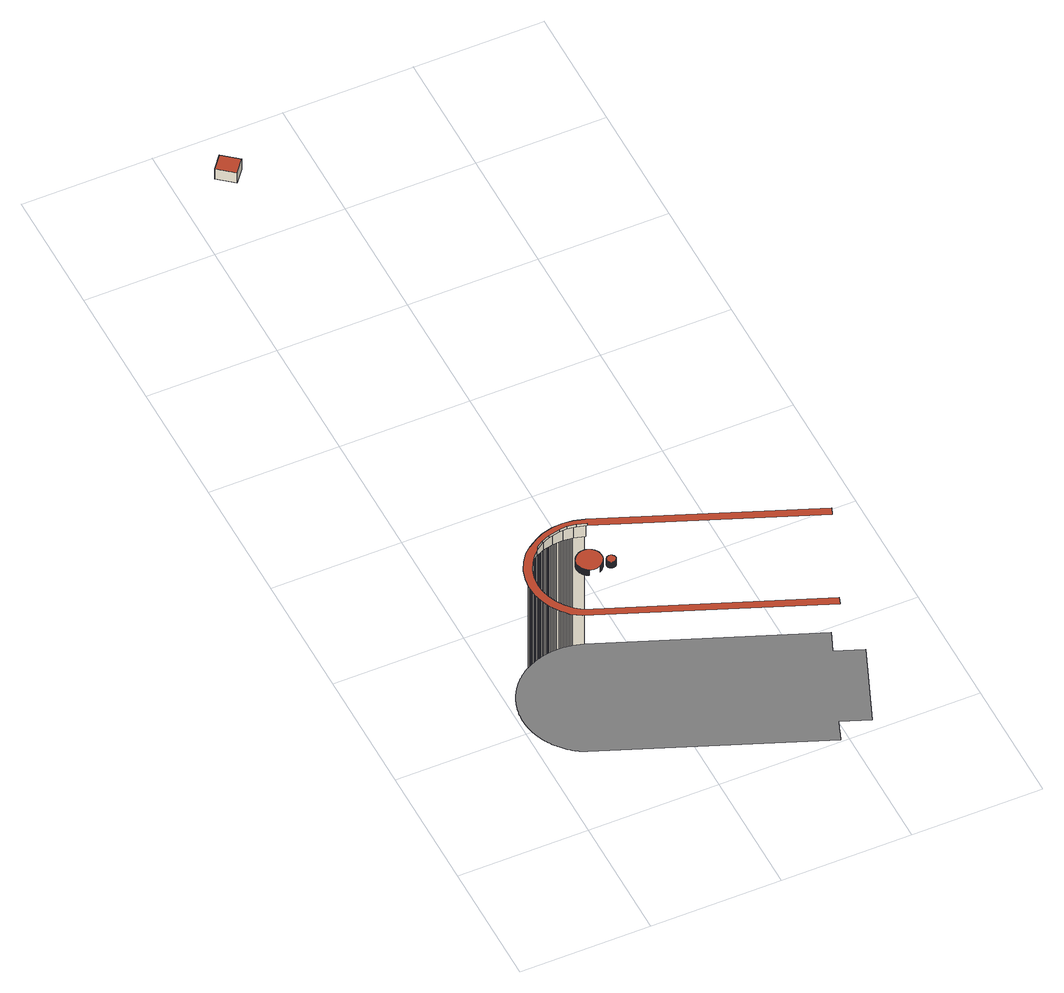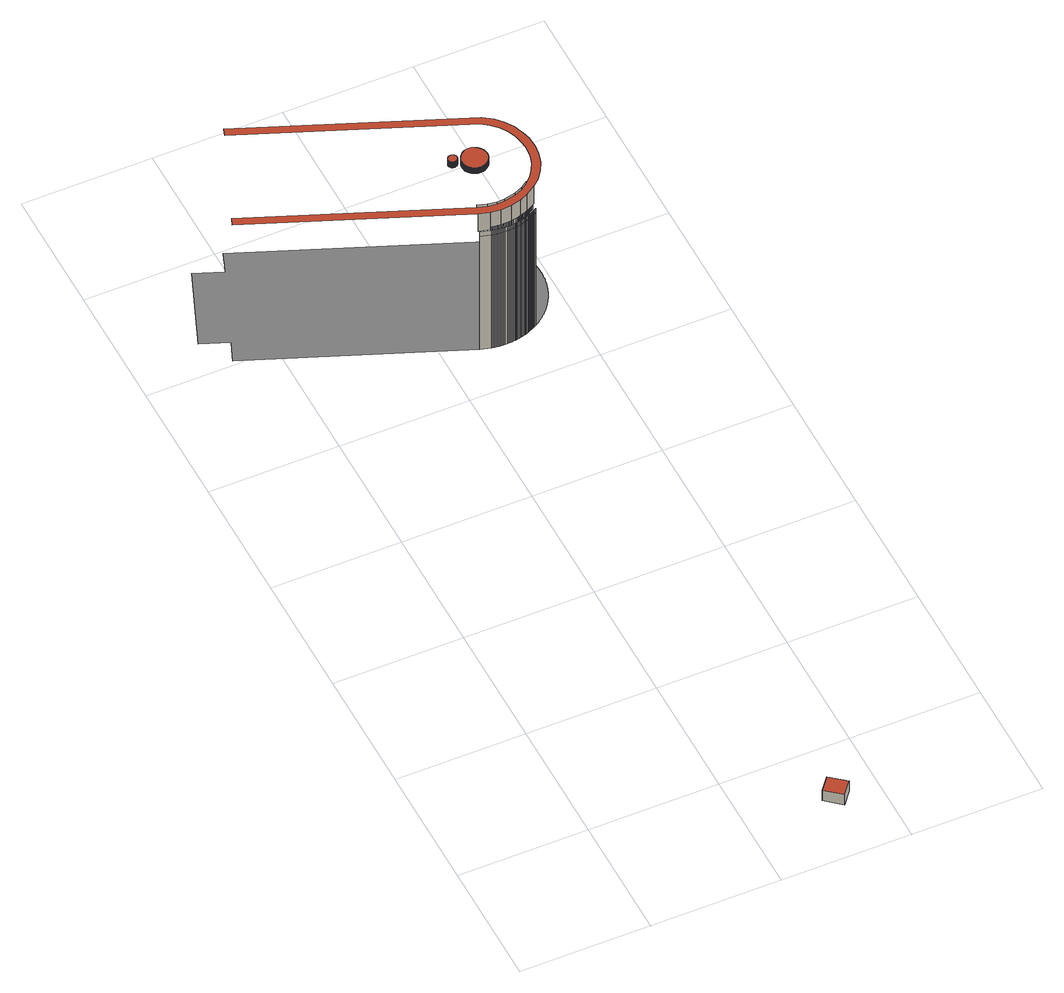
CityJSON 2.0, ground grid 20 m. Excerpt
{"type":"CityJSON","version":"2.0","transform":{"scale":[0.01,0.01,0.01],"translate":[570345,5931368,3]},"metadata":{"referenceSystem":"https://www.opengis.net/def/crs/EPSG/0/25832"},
"CityObjects":{
"building1":{"type":"Building","attributes":{"Grundfläche 2D":"911.904325","Grundhöhe NN":"3.570"},"children":["building1-1"],"geometry":[{"type":"MultiSurface","lod":"3","boundaries":[[[0,1,2,3,4,5,6,7,8,9,10,11,12,13,14,15,16,17,18,19,20,21,22,23,24,25,26,27,28,29,30,31,32,33,34,35,36,37,38,39,40,41,42,43,44,45,46,47,48,49,50,51,52,53,54,55,56,57,58,59,60,61,62,63,64,65,66,67,68,69,70,71,72,73,74,75,76,77,78,79,80,81,82,83,84,85,86,87,88,89,90,91,92,93,94,95,96,97,98,99,100,101,102,103,104,105,106,107,108,109,110,111,112,113,114,115,116,117,118,119,120,121,122,123,124,125,126,127,128,129,130,131,132,133,134,135,136,137,138,139,140,141,142,143,144,145,146,147,148,149,150,151,152,153,154,155,156,157,158,159,160,161,162,163,164,165,166,167,168,169,170,171,172,173,174,175,176,177,178,179,180,181,182,183,184,185,186,187,188,189,190,191,192,193,194,195,196,197,198,199,200,201,202,203,204,205,206,207,208,209,210,211,212,213,214,215,216,217,218,219,220,221,222,223,224,225,226,227,228,229,230,231,232,233,234,235,236,237,238]],[[239,240,241,242]],[[243,244,245,246]],[[247,248,249,250]],[[167,166,251,252,253,168]],[[253,252,251,254,255,256]],[[250,257,258,247]],[[253,259,169,168]],[[259,253,256,260]],[[261,258,257,262]],[[263,264,265,266]],[[264,267,268,265]],[[269,263,266,270]],[[267,271,272,268]],[[273,269,270,274]],[[259,275,170,169]],[[271,276,277,272]],[[278,273,274,279]],[[280,278,279,281]],[[276,282,283,277]],[[275,259,260,284]],[[285,280,281,286]],[[282,287,288,283]],[[289,285,286,290]],[[287,291,292,288]],[[275,293,171,170]],[[293,275,284,294]],[[295,289,290,296]],[[291,297,298,292]],[[299,261,262,300]],[[301,295,296,302]],[[303,298,297,304]],[[293,305,172,171]],[[306,301,302,307]],[[305,293,294,308]],[[304,309,310,303]],[[311,306,307,312]],[[309,313,314,310]],[[305,315,173,172]],[[315,305,308,316]],[[317,311,312,318]],[[319,299,300,320]],[[313,321,322,314]],[[315,323,174,173]],[[324,317,318,325]],[[323,315,316,326]],[[321,327,328,322]],[[329,324,325,330]],[[331,319,320,332]],[[323,333,175,174]],[[333,323,326,334]],[[335,336,244,243]],[[337,329,330,338]],[[333,339,176,175]],[[339,333,334,340]],[[332,341,342,331]],[[343,337,338,344]],[[339,345,177,176]],[[345,339,340,346]],[[239,347,348,349,350,240]],[[351,343,344,352]],[[345,353,178,177]],[[353,345,346,354]],[[355,351,352,356]],[[357,342,341,358]],[[353,359,179,178]],[[359,353,354,360]],[[361,355,356,362]],[[179,359,363,364,181,180]],[[364,363,359,360,365,366]],[[367,357,358,368]],[[369,361,362,370]],[[371,369,370,372]],[[364,373,182,181]],[[373,364,366,374]],[[375,376,367,368,377]],[[378,371,372,379]],[[373,380,183,182]],[[380,373,374,381]],[[381,382,383,380]],[[380,383,184,183]],[[384,378,379,385]],[[386,376,375,387]],[[383,388,185,184]],[[388,383,382,389]],[[390,384,385,391]],[[388,392,186,185]],[[393,386,387,394]],[[392,388,389,395]],[[396,390,391,397]],[[398,399,400,401,402,403,404,405,406,407,408,409,410,411,412,413,414,415,416,417,418,419,420,421,422,423,424,425,426,427,428,429,430,431,432,433,434,435,436,437,438,439,440,441,442,397,391,385,379,372,370,362,356,352,344,338,330,325,318,312,307,302,296,290,286,281,279,274,270,266,265,268,272,277,283,288,292,298,303,310,314,322,328,443,444,445,446,447,448,449,450,451,452,453,454,455,456,457,458]],[[394,459,393]],[[392,460,187,186]],[[460,392,395,461]],[[462,396,397,442]],[[463,393,459,464]],[[187,460,465,466,189,188]],[[466,465,460,461,467,468]],[[469,462,442,441]],[[348,470,471,349]],[[472,473,336,335]],[[474,475,456,455]],[[464,476,477,463]],[[478,469,441,440]],[[475,479,457,456]],[[466,480,190,189]],[[480,466,468,481]],[[482,478,440,439]],[[479,483,458,457]],[[484,485,486,487,488,489,490,491,492,493,494,245,244,336,473,495,496,497,498,499,500,501,502,503,504,470,348,347,239,242,505,506,507,508,509,510,511,512,513,514,515,516,517,518,519,520]],[[483,521,398,458]],[[522,482,439,438]],[[480,523,191,190]],[[524,525,477,476,526]],[[523,480,481,527]],[[521,528,399,398]],[[529,522,438,437]],[[523,530,192,191]],[[530,523,527,531]],[[528,532,400,399]],[[437,436,533,529]],[[530,534,193,192]],[[532,535,401,400]],[[534,530,531,536]],[[537,538,539,525,524,540]],[[541,533,436,435]],[[535,542,402,401]],[[534,543,194,193]],[[543,534,536,544]],[[545,541,435,434]],[[543,546,195,194]],[[542,547,403,402]],[[548,545,434,433]],[[546,543,544,549]],[[547,550,551,405,404,403]],[[552,548,433,432]],[[546,553,196,195]],[[553,546,549,554]],[[551,555,406,405]],[[556,538,537,557]],[[558,552,432,431]],[[555,559,407,406]],[[560,558,431,430]],[[559,561,408,407]],[[196,553,562,563,198,197]],[[563,562,553,554,564,565]],[[566,560,430,429]],[[561,567,409,408]],[[568,556,557,569]],[[570,566,429,428]],[[567,571,410,409]],[[572,570,428,427]],[[571,573,574,412,411,410]],[[198,563,575,576,200,199]],[[576,575,563,565,577,578]],[[579,572,427,426]],[[574,580,413,412]],[[581,568,569,582]],[[583,579,426,425]],[[580,584,414,413]],[[585,583,425,424]],[[582,586,581]],[[576,587,201,200]],[[584,588,415,414]],[[589,585,424,423]],[[590,495,473,472]],[[588,591,416,415]],[[587,576,578,592]],[[593,589,423,422]],[[504,594,471,470]],[[591,595,417,416]],[[596,593,422,421]],[[595,597,418,417]],[[598,596,421,420]],[[597,599,419,418]],[[599,598,420,419]],[[600,581,586,601]],[[587,602,202,201]],[[602,587,592,603]],[[602,604,203,202]],[[604,602,603,605]],[[601,606,607,600]],[[604,608,204,203]],[[608,604,605,609]],[[610,607,606,611]],[[608,612,205,204]],[[612,608,609,613]],[[613,614,615,612]],[[612,615,206,205]],[[616,610,611,617]],[[617,618,619,620,616]],[[208,207,206,615,621,622,623,624,210,209]],[[624,623,622,621,615,614,625,626,627,628]],[[629,620,619,630]],[[631,496,495,590]],[[624,632,211,210]],[[633,629,630,634]],[[632,624,628,635]],[[636,633,634,637]],[[632,638,212,211]],[[638,632,635,639]],[[637,640,636]],[[504,503,502,641,642,594]],[[643,636,640,644]],[[638,645,213,212]],[[645,638,639,646]],[[645,647,214,213]],[[647,645,646,648]],[[644,649,650,643]],[[647,651,215,214]],[[651,647,648,652]],[[653,650,649,654]],[[215,651,655,656,217,216]],[[656,655,651,652,657,658]],[[659,653,654,660]],[[217,656,661,662,219,218]],[[662,661,656,658,663,664]],[[665,659,660,666]],[[667,497,496,631]],[[662,668,220,219]],[[668,662,664,669]],[[670,665,666,671,672]],[[668,673,221,220]],[[673,668,669,674]],[[673,675,222,221]],[[675,673,674,676]],[[675,677,223,222]],[[677,675,676,678]],[[501,679,641,502]],[[223,677,680,681,225,224]],[[681,680,677,678,682,683]]],"semantics":{"surfaces":[{"type":"GroundSurface"},{"type":"WallSurface"},{"type":"RoofSurface"}],"values":[0,1,1,1,1,1,1,1,1,1,1,1,1,1,1,1,1,1,1,1,1,1,1,1,1,1,1,1,1,1,1,1,1,1,1,1,1,1,1,1,1,1,1,1,1,1,1,1,1,1,1,1,1,1,1,1,1,1,1,1,1,1,1,1,1,1,1,1,1,1,1,1,1,1,1,1,1,1,1,1,1,1,1,1,1,1,1,1,1,1,2,1,1,1,1,1,1,1,1,1,1,1,1,1,1,1,1,1,1,2,1,1,1,1,1,1,1,1,1,1,1,1,1,1,1,1,1,1,1,1,1,1,1,1,1,1,1,1,1,1,1,1,1,1,1,1,1,1,1,1,1,1,1,1,1,1,1,1,1,1,1,1,1,1,1,1,1,1,1,1,1,1,1,1,1,1,1,1,1,1,1,1,1,1,1,1,1,1,1,1,1,1,1,1,1,1,1,1,1,1,1,1,1,1,1,1,1,1,1,1,1,1,1,1,1,1,1,1,1,1,1,1,1,1,1,1,1,1,1,1,1]}}]},
"building1-1":{"type":"BuildingInstallation","parents":["building1"],"geometry":[{"type":"MultiSurface","lod":"3","boundaries":[[[684,685,686,687,688,689,690,691,692,693,694,695,696,697,698,699,700,701,702,703,704,705,706,707,708,709,710,711,712,713,714,715,716,717,718,719,720,721,722,723,724,725,726,727,728,729,730,731,732,733,734]],[[688,687,735,736]],[[689,688,736,737]],[[734,733,738,739]],[[684,734,739,740]],[[685,684,740,741]],[[686,685,741,742]],[[687,686,742,735]],[[690,689,737,743]],[[691,690,743,744]],[[692,691,744,745]],[[693,692,745,746]],[[747,695,694,693,746,748]],[[696,695,747,749]],[[697,696,749,750]],[[698,697,750,751]],[[699,698,751,752]],[[753,701,700,699,752,754]],[[702,701,753,755]],[[703,702,755,756]],[[704,703,756,757]],[[705,704,757,758]],[[706,705,758,759]],[[707,706,759,760]],[[708,707,760,761]],[[709,708,761,762]],[[710,709,762,763]],[[711,710,763,764]],[[712,711,764,765]],[[713,712,765,766]],[[714,713,766,767]],[[715,714,767,768]],[[716,715,768,769]],[[717,716,769,770]],[[718,717,770,771]],[[719,718,771,772]],[[720,719,772,773]],[[721,720,773,774]],[[722,721,774,775]],[[723,722,775,776]],[[724,723,776,777]],[[725,724,777,778]],[[726,725,778,779]],[[727,726,779,780]],[[728,727,780,781]],[[729,728,781,782]],[[730,729,782,783]],[[731,730,783,784]],[[732,731,784,785]],[[733,732,785,738]]],"semantics":{"surfaces":[{"type":"RoofSurface"},{"type":"WallSurface"}],"values":[0,1,1,1,1,1,1,1,1,1,1,1,1,1,1,1,1,1,1,1,1,1,1,1,1,1,1,1,1,1,1,1,1,1,1,1,1,1,1,1,1,1,1,1,1,1,1,1,1,1]}}]},
"building2":{"type":"Building","attributes":{"Grundfläche 2D":"8.548111","Grundhöhe NN":"5.963"},"geometry":[{"type":"Solid","lod":"3","boundaries":[[[[786,787,788,789]],[[790,791,789,788]],[[791,792,786,789]],[[792,793,787,786]],[[793,790,788,787]],[[793,792,791,790]]]],"semantics":{"surfaces":[{"type":"RoofSurface"},{"type":"WallSurface"},{"type":"GroundSurface"}],"values":[[0,1,1,1,1,2]]}}]}
},
"vertices":[
[3923,137,57],[3884,38,57],[634,1339,57],[630,1340,57],[612,1350,57],[611,1350,57],[593,1360,57],[575,1370,57],[574,1370,57],[556,1381,57],[538,1392,57],[537,1393,57],[520,1404,57],[519,1405,57],[502,1417,57],[501,1417,57],[484,1429,57],[483,1430,57],[466,1443,57],[465,1443,57],[448,1457,57],[431,1471,57],[414,1486,57],[413,1486,57],[397,1501,57],[396,1501,57],[381,1516,57],[380,1517,57],[364,1532,57],[364,1533,57],[348,1549,57],[348,1550,57],[332,1566,57],[317,1583,57],[317,1584,57],[302,1601,57],[301,1602,57],[287,1619,57],[287,1620,57],[273,1638,57],[272,1638,57],[259,1657,57],[258,1657,57],[245,1676,57],[245,1677,57],[232,1696,57],[220,1716,57],[219,1717,57],[208,1736,57],[207,1737,57],[196,1757,57],[195,1758,57],[185,1778,57],[184,1779,57],[174,1799,57],[173,1800,57],[164,1821,57],[163,1822,57],[154,1843,57],[144,1865,57],[136,1887,57],[135,1888,57],[128,1909,57],[127,1910,57],[120,1932,57],[120,1933,57],[113,1955,57],[113,1956,57],[106,1978,57],[106,1979,57],[100,2001,57],[95,2024,57],[95,2025,57],[90,2047,57],[90,2048,57],[85,2070,57],[85,2071,57],[82,2094,57],[78,2117,57],[78,2118,57],[76,2140,57],[76,2141,57],[74,2163,57],[73,2164,57],[72,2187,57],[72,2188,57],[71,2210,57],[71,2211,57],[70,2233,57],[70,2258,57],[71,2280,57],[71,2281,57],[72,2303,57],[73,2325,57],[74,2326,57],[76,2348,57],[76,2349,57],[78,2370,57],[78,2371,57],[81,2392,57],[81,2393,57],[84,2414,57],[85,2415,57],[89,2436,57],[89,2437,57],[93,2457,57],[93,2458,57],[98,2479,57],[103,2499,57],[103,2500,57],[108,2520,57],[109,2521,57],[115,2541,57],[121,2561,57],[128,2581,57],[135,2600,57],[135,2601,57],[143,2620,57],[143,2621,57],[151,2640,57],[159,2659,57],[159,2660,57],[168,2679,57],[169,2680,57],[178,2699,57],[188,2718,57],[188,2719,57],[198,2738,57],[199,2738,57],[210,2757,57],[221,2776,57],[233,2795,57],[245,2814,57],[246,2814,57],[258,2832,57],[259,2833,57],[272,2851,57],[286,2869,57],[300,2887,57],[301,2887,57],[315,2904,57],[316,2905,57],[331,2922,57],[346,2939,57],[347,2940,57],[362,2956,57],[363,2956,57],[379,2972,57],[380,2973,57],[396,2988,57],[397,2989,57],[414,3004,57],[415,3005,57],[432,3020,57],[450,3035,57],[451,3035,57],[469,3049,57],[470,3050,57],[488,3063,57],[489,3064,57],[507,3077,57],[508,3078,57],[527,3091,57],[528,3091,57],[547,3103,57],[548,3104,57],[568,3116,57],[569,3116,57],[589,3128,57],[610,3139,57],[631,3150,57],[632,3150,57],[652,3160,57],[653,3161,57],[674,3170,57],[675,3171,57],[696,3180,57],[697,3180,57],[718,3188,57],[719,3189,57],[740,3197,57],[741,3197,57],[763,3204,57],[764,3205,57],[785,3212,57],[786,3212,57],[808,3218,57],[809,3218,57],[831,3224,57],[831,3225,57],[854,3230,57],[876,3235,57],[877,3235,57],[899,3239,57],[900,3239,57],[922,3243,57],[923,3243,57],[945,3247,57],[946,3247,57],[968,3249,57],[969,3250,57],[991,3252,57],[992,3252,57],[1014,3254,57],[1036,3255,57],[1037,3255,57],[1059,3255,57],[1081,3256,57],[1082,3256,57],[1103,3255,57],[1104,3255,57],[1126,3255,57],[1148,3254,57],[1169,3252,57],[1170,3252,57],[1191,3250,57],[1192,3250,57],[1213,3247,57],[1234,3244,57],[1235,3244,57],[1255,3241,57],[1256,3241,57],[1276,3237,57],[1296,3233,57],[1298,3232,57],[1459,3186,57],[1460,3186,57],[1466,3184,57],[4629,1915,57],[4594,1820,57],[4593,1818,57],[4592,1816,57],[4544,1706,57],[4500,1591,57],[4925,1419,57],[4434,189,57],[4004,360,57],[3960,250,57],[3924,141,57],[664,3048,2705],[664,3048,2352],[522,2954,2352],[522,2954,2705],[695,2933,2751],[695,2933,2705],[592,2861,2705],[592,2861,2751],[603,3057,2440],[583,3046,2440],[583,3046,2352],[603,3057,2352],[568,3116,2352],[569,3116,2352],[589,3128,2352],[568,3116,2440],[569,3116,2440],[589,3128,2440],[622,3068,2352],[622,3068,2440],[610,3139,2352],[610,3139,2440],[641,3079,2440],[641,3079,2352],[900,2198,2751],[903,2187,2751],[903,2187,2866],[900,2198,2866],[907,2176,2751],[907,2176,2866],[898,2208,2751],[898,2208,2866],[912,2165,2751],[912,2165,2866],[896,2219,2751],[896,2219,2866],[631,3150,2352],[918,2154,2751],[918,2154,2866],[895,2229,2751],[895,2229,2866],[894,2241,2751],[894,2241,2866],[924,2143,2751],[924,2143,2866],[631,3150,2440],[894,2252,2751],[894,2252,2866],[931,2133,2751],[931,2133,2866],[894,2263,2751],[894,2263,2866],[939,2123,2751],[939,2123,2866],[632,3150,2352],[632,3150,2440],[896,2275,2751],[896,2275,2866],[948,2113,2751],[948,2113,2866],[661,3089,2440],[661,3089,2352],[898,2287,2751],[898,2287,2866],[958,2104,2866],[958,2104,2751],[652,3160,2352],[901,2299,2751],[901,2299,2866],[652,3160,2440],[968,2095,2751],[968,2095,2866],[905,2312,2751],[905,2312,2866],[979,2087,2751],[979,2087,2866],[653,3161,2352],[653,3161,2440],[909,2324,2751],[909,2324,2866],[681,3099,2440],[681,3099,2352],[991,2079,2751],[991,2079,2866],[674,3170,2352],[915,2336,2751],[915,2336,2866],[674,3170,2440],[1003,2073,2751],[1003,2073,2866],[922,2347,2751],[922,2347,2866],[702,3108,2440],[702,3108,2352],[675,3171,2352],[675,3171,2440],[822,2987,2751],[822,2987,2705],[929,2359,2751],[929,2359,2866],[696,3180,2352],[696,3180,2440],[722,3117,2352],[722,3117,2440],[938,2370,2751],[938,2370,2866],[697,3180,2352],[697,3180,2440],[758,3092,2705],[794,3109,2705],[794,3109,2352],[758,3092,2352],[947,2380,2751],[947,2380,2866],[718,3188,2352],[718,3188,2440],[957,2390,2751],[957,2390,2866],[743,3125,2440],[743,3125,2352],[719,3189,2352],[719,3189,2440],[967,2399,2751],[967,2399,2866],[740,3197,2352],[741,3197,2352],[740,3197,2440],[741,3197,2440],[763,3132,2440],[763,3132,2352],[978,2407,2751],[978,2407,2866],[990,2415,2751],[990,2415,2866],[763,3204,2352],[763,3204,2440],[785,3140,2352],[784,3140,2440],[784,3140,2352],[1003,2421,2751],[1003,2421,2866],[764,3205,2352],[764,3205,2440],[785,3212,2440],[785,3212,2352],[1015,2427,2751],[1015,2427,2866],[805,3146,2440],[805,3146,2352],[786,3212,2352],[786,3212,2440],[1028,2432,2751],[1028,2432,2866],[808,3218,2352],[827,3153,2440],[826,3152,2352],[808,3218,2440],[1041,2435,2751],[1041,2435,2866],[1208,2096,2866],[1216,2102,2866],[1224,2110,2866],[1232,2118,2866],[1239,2127,2866],[1246,2137,2866],[1251,2143,2866],[1253,2147,2866],[1255,2151,2866],[1259,2158,2866],[1265,2169,2866],[1269,2181,2866],[1274,2194,2866],[1274,2197,2866],[1277,2207,2866],[1279,2220,2866],[1281,2234,2866],[1281,2248,2866],[1281,2262,2866],[1279,2275,2866],[1277,2289,2866],[1273,2303,2866],[1269,2316,2866],[1263,2329,2866],[1257,2341,2866],[1250,2352,2866],[1243,2363,2866],[1234,2373,2866],[1226,2383,2866],[1217,2391,2866],[1207,2399,2866],[1198,2406,2866],[1188,2413,2866],[1178,2418,2866],[1169,2423,2866],[1159,2427,2866],[1149,2431,2866],[1138,2434,2866],[1127,2437,2866],[1116,2439,2866],[1104,2440,2866],[1092,2441,2866],[1079,2441,2866],[1067,2440,2866],[1054,2438,2866],[1016,2067,2866],[1029,2062,2866],[1043,2059,2866],[1056,2056,2866],[1070,2054,2866],[1084,2054,2866],[1097,2054,2866],[1110,2055,2866],[1123,2057,2866],[1136,2060,2866],[1148,2063,2866],[1159,2067,2866],[1170,2072,2866],[1180,2077,2866],[1190,2083,2866],[1199,2089,2866],[827,3153,2352],[809,3218,2352],[809,3218,2440],[1054,2438,2751],[848,3158,2440],[848,3158,2352],[831,3224,2352],[831,3225,2352],[831,3224,2440],[831,3225,2440],[1067,2440,2751],[948,3147,2705],[948,3147,2352],[998,3030,2751],[998,3030,2705],[1170,2072,2751],[1180,2077,2751],[869,3163,2352],[869,3163,2440],[1079,2441,2751],[1190,2083,2751],[854,3230,2352],[854,3230,2440],[1092,2441,2751],[1199,2089,2751],[672,1574,2705],[565,1656,2705],[463,1763,2705],[393,1877,2705],[340,2000,2705],[313,2143,2705],[301,2264,2705],[315,2413,2705],[358,2543,2705],[416,2657,2705],[492,2770,2705],[1119,3036,2705],[1255,3017,2705],[1400,2969,2705],[4544,1706,2705],[4592,1816,2705],[4593,1818,2705],[1436,3088,2705],[1264,3138,2705],[1219,3144,2705],[1112,3158,2705],[407,2854,2705],[314,2729,2705],[239,2588,2705],[193,2434,2705],[178,2276,2705],[185,2106,2705],[222,1970,2705],[239,1928,2705],[282,1820,2705],[372,1680,2705],[439,1604,2705],[474,1564,2705],[615,1468,2705],[3923,137,2705],[3924,141,2705],[3960,250,2705],[1208,2096,2751],[1104,2440,2751],[876,3235,2352],[891,3168,2352],[890,3168,2440],[890,3168,2352],[876,3235,2440],[1216,2102,2751],[1116,2439,2751],[877,3235,2352],[877,3235,2440],[1224,2110,2751],[1127,2437,2751],[899,3239,2352],[1232,2118,2751],[899,3239,2440],[933,3176,2352],[933,3176,2440],[912,3172,2440],[912,3172,2352],[1138,2434,2751],[1239,2127,2751],[900,3239,2352],[900,3239,2440],[1149,2431,2751],[922,3243,2352],[1246,2137,2751],[1159,2427,2751],[922,3243,2440],[1251,2143,2751],[1253,2147,2751],[1169,2423,2751],[923,3243,2352],[923,3243,2440],[1255,2151,2751],[954,3179,2440],[954,3179,2352],[1178,2418,2751],[1259,2158,2751],[1188,2413,2751],[1265,2169,2751],[945,3247,2352],[946,3247,2352],[945,3247,2440],[946,3247,2440],[1198,2406,2751],[1269,2181,2751],[976,3182,2440],[976,3182,2352],[1207,2399,2751],[1274,2194,2751],[1217,2391,2751],[1274,2197,2751],[1277,2207,2751],[968,3249,2352],[969,3250,2352],[968,3249,2440],[969,3250,2440],[1226,2383,2751],[1279,2220,2751],[997,3184,2440],[996,3184,2352],[1234,2373,2751],[1281,2234,2751],[1243,2363,2751],[997,3184,2352],[991,3252,2352],[1281,2248,2751],[1250,2352,2751],[1119,3036,2751],[1281,2262,2751],[991,3252,2440],[1257,2341,2751],[1112,3158,2352],[1279,2275,2751],[1263,2329,2751],[1277,2289,2751],[1269,2316,2751],[1273,2303,2751],[1018,3186,2440],[1018,3186,2352],[992,3252,2352],[992,3252,2440],[1014,3254,2352],[1014,3254,2440],[1039,3187,2352],[1039,3187,2440],[1036,3255,2352],[1036,3255,2440],[1060,3187,2440],[1060,3187,2352],[1037,3255,2352],[1037,3255,2440],[1059,3255,2440],[1059,3255,2352],[1081,3188,2440],[1081,3188,2352],[1102,3187,2352],[1103,3187,2352],[1102,3187,2440],[1081,3256,2352],[1082,3256,2352],[1103,3255,2352],[1104,3255,2352],[1081,3256,2440],[1082,3256,2440],[1103,3255,2440],[1104,3255,2440],[1123,3187,2440],[1123,3187,2352],[1255,3017,2751],[1126,3255,2352],[1143,3186,2440],[1143,3186,2352],[1126,3255,2440],[1164,3184,2440],[1163,3184,2352],[1148,3254,2352],[1148,3254,2440],[1164,3184,2352],[1264,3138,2352],[1219,3144,2352],[1184,3182,2440],[1184,3182,2352],[1169,3252,2352],[1169,3252,2440],[1170,3252,2352],[1170,3252,2440],[1204,3180,2352],[1204,3180,2440],[1191,3250,2352],[1191,3250,2440],[1224,3177,2440],[1224,3177,2352],[1192,3250,2352],[1213,3247,2352],[1192,3250,2440],[1213,3247,2440],[1243,3174,2440],[1243,3174,2352],[1234,3244,2352],[1235,3244,2352],[1234,3244,2440],[1235,3244,2440],[1263,3170,2440],[1261,3170,2352],[1400,2969,2751],[1255,3241,2352],[1255,3241,2440],[1279,3167,2440],[1263,3170,2352],[1279,3167,2352],[1256,3241,2352],[1256,3241,2440],[1276,3237,2352],[1276,3237,2440],[1296,3233,2352],[1296,3233,2440],[1436,3088,2352],[1298,3232,2352],[1459,3186,2352],[1298,3232,2440],[1459,3186,2440],
[1381,2197,2866],[1373,2198,2866],[1365,2198,2866],[1357,2197,2866],[1350,2196,2866],[1343,2193,2866],[1335,2189,2866],[1328,2184,2866],[1326,2183,2866],[1321,2178,2866],[1317,2173,2866],[1315,2171,2866],[1309,2162,2866],[1305,2154,2866],[1303,2144,2866],[1302,2134,2866],[1302,2128,2866],[1302,2125,2866],[1303,2116,2866],[1305,2107,2866],[1309,2100,2866],[1313,2093,2866],[1317,2087,2866],[1322,2081,2866],[1329,2076,2866],[1336,2071,2866],[1344,2067,2866],[1353,2065,2866],[1362,2063,2866],[1371,2062,2866],[1381,2063,2866],[1391,2066,2866],[1400,2070,2866],[1408,2074,2866],[1415,2080,2866],[1421,2087,2866],[1426,2093,2866],[1430,2100,2866],[1433,2107,2866],[1435,2114,2866],[1437,2122,2866],[1437,2131,2866],[1437,2140,2866],[1435,2149,2866],[1431,2158,2866],[1427,2166,2866],[1421,2174,2866],[1414,2181,2866],[1407,2187,2866],[1398,2192,2866],[1390,2195,2866],[1357,2197,2751],[1350,2196,2751],[1343,2193,2751],[1398,2192,2751],[1390,2195,2751],[1381,2197,2751],[1373,2198,2751],[1365,2198,2751],[1335,2189,2751],[1328,2184,2751],[1326,2183,2751],[1321,2178,2751],[1315,2171,2751],[1317,2173,2751],[1309,2162,2751],[1305,2154,2751],[1303,2144,2751],[1302,2134,2751],[1302,2125,2751],[1302,2128,2751],[1303,2116,2751],[1305,2107,2751],[1309,2100,2751],[1313,2093,2751],[1317,2087,2751],[1322,2081,2751],[1329,2076,2751],[1336,2071,2751],[1344,2067,2751],[1353,2065,2751],[1362,2063,2751],[1371,2062,2751],[1381,2063,2751],[1391,2066,2751],[1400,2070,2751],[1408,2074,2751],[1415,2080,2751],[1421,2087,2751],[1426,2093,2751],[1430,2100,2751],[1433,2107,2751],[1435,2114,2751],[1437,2122,2751],[1437,2131,2751],[1437,2140,2751],[1435,2149,2751],[1431,2158,2751],[1427,2166,2751],[1421,2174,2751],[1414,2181,2751],[1407,2187,2751],
[771,12879,501],[939,13085,501],[690,13288,501],[522,13082,501],[690,13288,296],[522,13082,296],[771,12879,296],[939,13085,296]
]}
